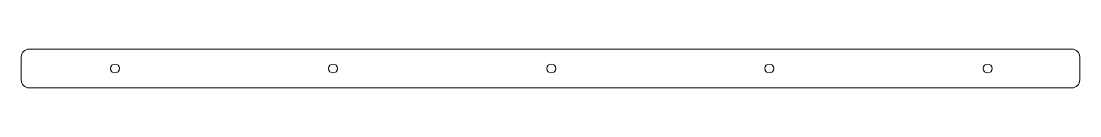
# Model space of a CAD drawing. Header units: inches. Extents: x 0 to 20.8, y 0 to 0.8.
import ezdxf

# ---------------------------------------------------------------- set-up
doc = ezdxf.new("R2010")
doc.units = ezdxf.units.IN
doc.header["$MEASUREMENT"] = 0

msp = doc.modelspace()

# ---------------------------------------------------------------- linework, layer by layer
at = {"color": 7, "linetype": 'Continuous', "lineweight": 15}
for p, q in [((20.66375, 0.765), (0.15625, 0.765)), ((0, 0.60875), (0, 0.15625)), ((20.82, 0.15625), (20.82, 0.60875)), ((0.15625, 0), (20.66375, 0))]:
    msp.add_line(p, q, dxfattribs=at)
for centre in [(1.845, 0.3825), (6.135, 0.3825), (10.425, 0.3825), (14.715, 0.3825), (19.005, 0.3825)]:
    msp.add_circle(centre, 0.0885, dxfattribs=at)
for centre, start, end in [((0.15625, 0.60875), 90, 180), ((20.66375, 0.60875), 0, 90), ((0.15625, 0.15625), 180, 270), ((20.66375, 0.15625), 270, 0)]:
    msp.add_arc(centre, 0.15625, start, end, dxfattribs=at)

doc.saveas('drawing.dxf')
